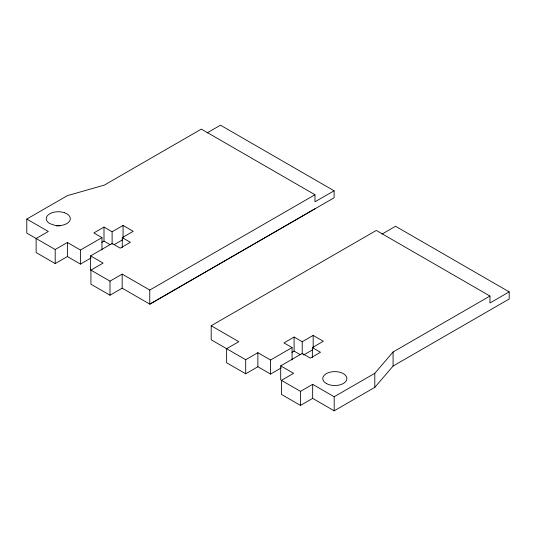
<?xml version="1.0" encoding="UTF-8"?>
<svg xmlns="http://www.w3.org/2000/svg" width="536" height="536" viewBox="0 0 536 536"><rect width="100%" height="100%" fill="white"/><g stroke="black" fill="none" stroke-linecap="round" stroke-linejoin="round"><path stroke-width="0.8" d="M90.591 269.95L90.591 255.886L103.093 263.102L90.912 270.131L90.912 284.194L109.987 295.209L122.168 288.18L149.758 304.113L334.109 197.771L334.109 190.796L314.974 201.784L314.974 194.749L201.342 129.116L104.339 185.101L67.395 195.64L26.8 219.056L26.8 233.12L55.201 249.515L67.382 242.486L80.447 250.031L101.967 237.622L101.967 250.031M91.207 257.89L80.447 264.094L67.382 256.55L55.201 263.578L55.201 249.515M67.382 256.55L67.382 242.486M80.447 264.094L80.447 250.031M110.088 244.657L103.997 241.14L103.997 227.076L93.847 232.932L101.967 237.622M109.987 295.209L109.987 281.145L90.912 270.131M112.111 244.175L112.111 231.766L103.997 227.076M122.168 288.18L122.168 274.117L109.987 281.145M122.262 247.552L122.262 237.622L133.223 231.297L123.072 225.442L112.111 231.766M123.072 237.85L123.072 225.442M122.168 274.117L149.765 290.05L149.779 304.247L314.974 208.812M281.42 380.346L300.495 391.36L312.669 384.325L334.183 396.747L374.798 373.304L393.076 351.985L489.964 296.046L489.964 302.987L509.2 291.885L509.2 299.001L393.076 366.048L374.798 387.367L334.183 410.81L312.669 398.389L300.495 405.417L281.42 394.402L281.42 380.346L293.594 373.317L280.703 365.874L280.703 379.93M207.01 132.968L220.477 125.19L334.109 190.796M101.82 242.399L103.997 241.14M90.591 255.886L112.111 243.478L120.225 248.161L130.375 242.305L122.262 237.622M114.168 244.644L122.389 239.9M149.765 290.05L314.974 194.749M292.066 359.998L292.066 347.589L270.553 360.011L257.876 352.695L245.702 359.723L211.197 339.804L211.197 325.741L376.312 230.426L489.964 296.046M382.007 234.078L395.548 226.266L509.2 291.885M312.361 357.519L312.361 347.589L323.322 341.265L313.171 335.409L302.217 341.734L294.096 337.05L283.953 342.906L292.066 347.589M211.197 325.741L238.801 341.68L226.621 348.708L226.621 362.772L245.702 373.786L257.876 366.751L270.553 374.074L281.313 367.863M291.926 352.366L294.096 351.107L300.187 354.624M280.703 365.874L302.217 353.452L310.331 358.135L320.481 352.279L312.361 347.589M303.584 355.006L312.488 349.861M56.582 225.924L58.437 225.803A12.053 6.955 0 0 1 60.005 225.87M26.8 219.056L48.307 231.472L36.126 238.5L36.126 252.563L55.201 263.578M393.076 351.985L393.076 366.048M374.798 373.304L374.798 387.367M334.183 396.747L334.183 410.81M313.171 335.409L313.171 347.81M312.669 384.325L312.669 398.389M302.217 341.734L302.217 354.142M300.495 391.36L300.495 405.417M294.096 337.05L294.096 351.107M270.553 360.011L270.553 374.074M257.876 352.695L257.876 366.751M245.702 359.723L245.702 373.786M64.441 212.712L61.546 211.995A12.053 6.955 0 0 0 47.925 215.137A12.053 6.955 0 0 0 49.66 223.552L55.02 225.388A12.053 6.955 0 0 0 68.648 222.246A12.053 6.955 0 0 0 66.913 213.837L64.441 212.712M326.404 383.548A12.053 6.961 0 0 0 346.504 380.292A12.053 6.961 0 0 0 331.563 371.87A12.053 6.961 0 0 0 326.404 383.548"/></g></svg>
